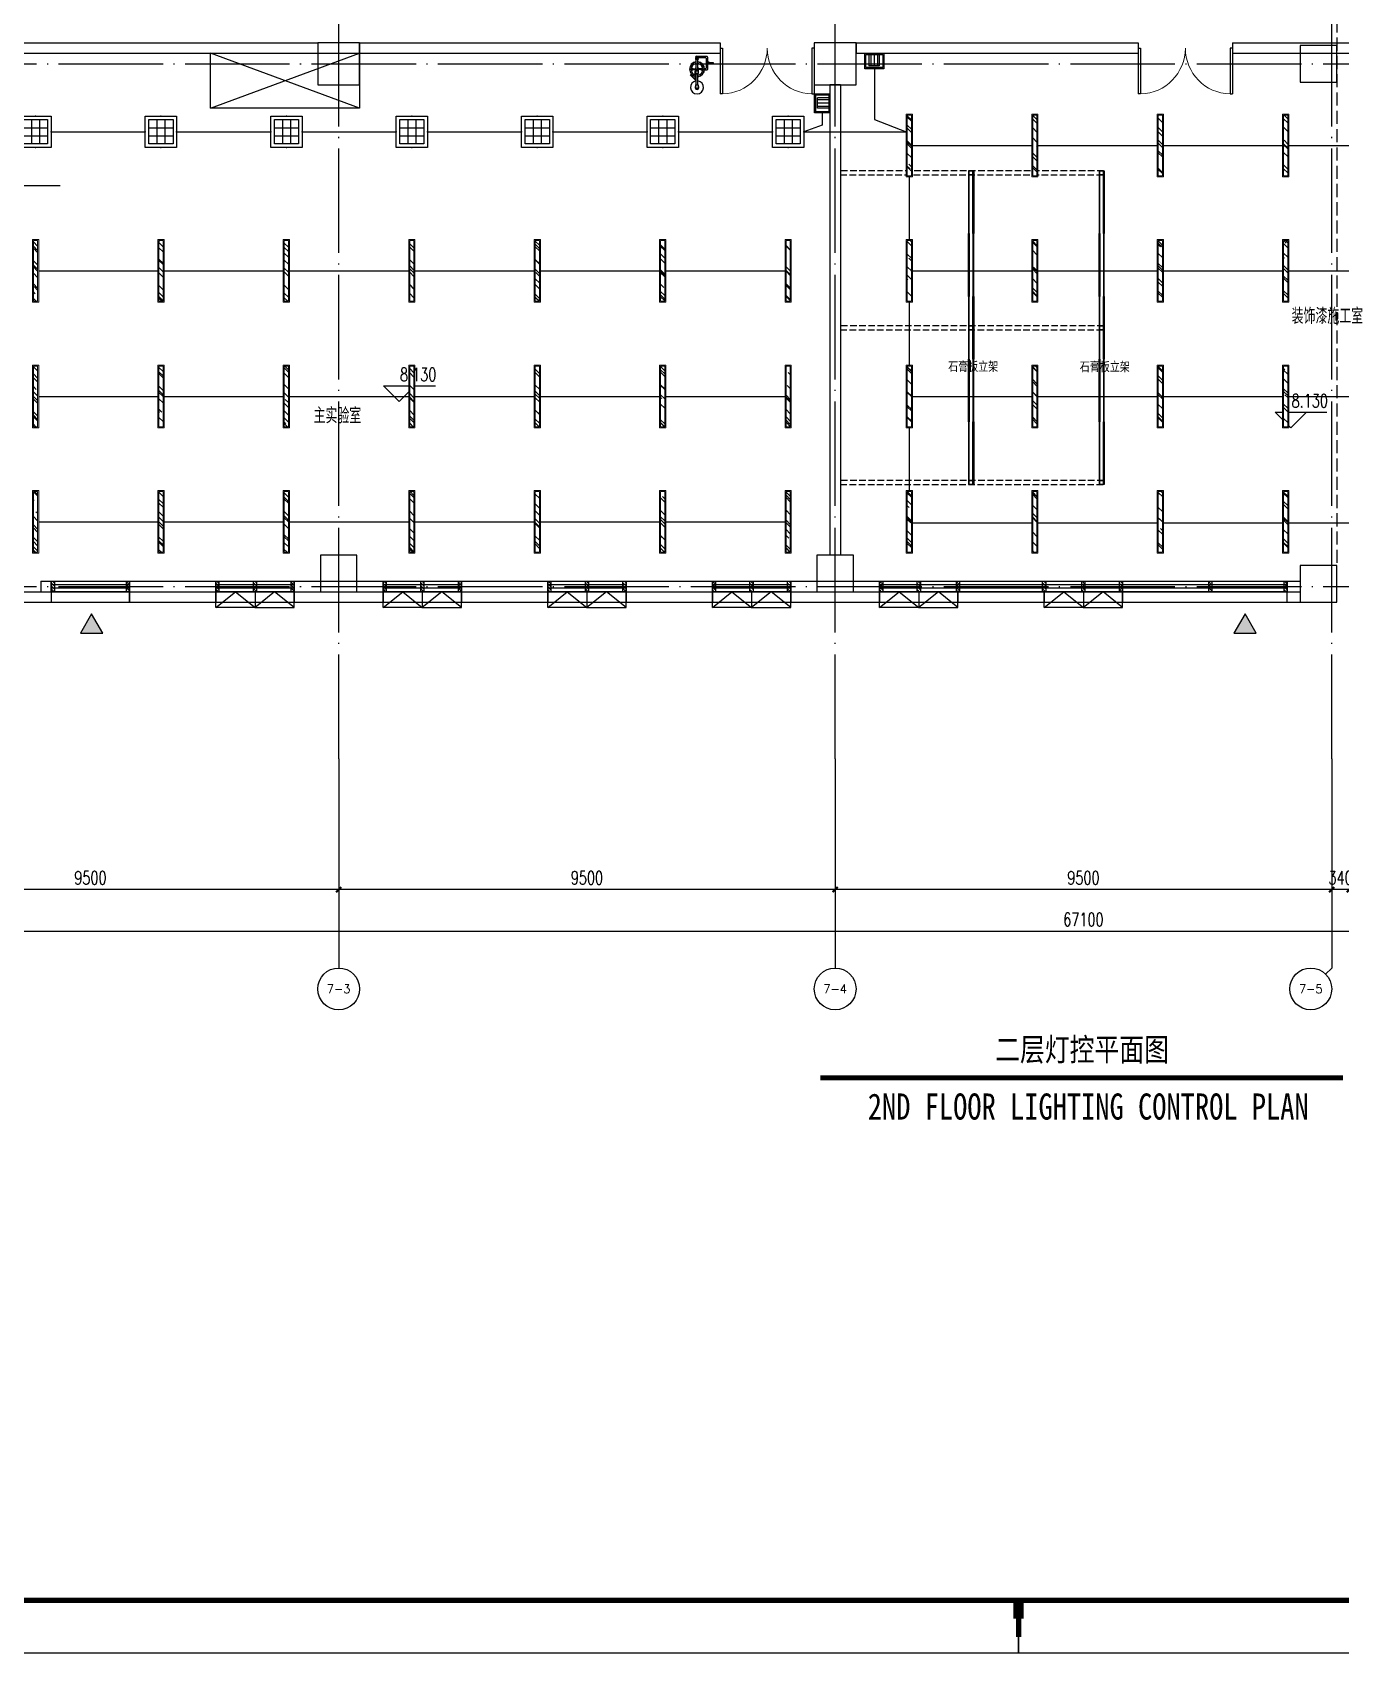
# Model space of a CAD drawing. Extents: x -621157 to 1764546, y -106808 to 741893.
# Drawn here: x 384064 to 409094, y 79584 to 110600 of the extents above; entities that cross this region are included whole.
import ezdxf
from ezdxf.enums import TextEntityAlignment as Align

# ---------------------------------------------------------------- set-up
doc = ezdxf.new("R2010")
doc.units = 0
doc.header["$LTSCALE"] = 1000
doc.header["$MEASUREMENT"] = 0
doc.linetypes.add('XREF-A-101-平面图_t3$0$DASH', pattern=[0.35, 0.25, -0.1])
doc.linetypes.add('XREF-A-101-平面图_t3$0$DOTE', pattern=[2.42, 2, -0.2, 0.02, -0.2])
for name, color, linetype in [('0-底图', 7, 'Continuous'), ('A-DIVISION', 3, 'Continuous'), ('A-吊顶图及精装修区域', 7, 'Continuous'), ('A0-Verital$0$TK-WHITE', 7, 'Continuous'), ('AXIS_TEXT', 7, 'Continuous'), ('EQUIP-照明', 3, 'Continuous'), ('SIG_TEXT', 2, 'Continuous'), ('TEL_TEXT', 7, 'Continuous'), ('TK-BLUE', 7, 'Continuous'), ('WIRE-控制', 6, 'Continuous'), ('XREF-A-101-平面图_t3$0$1212121', 8, 'Continuous'), ('XREF-A-101-平面图_t3$0$A-COLUMN', 8, 'Continuous'), ('XREF-A-101-平面图_t3$0$A-DIM_ELEV', 8, 'Continuous'), ('XREF-A-101-平面图_t3$0$A-DOTE', 8, 'Continuous'), ('XREF-A-101-平面图_t3$0$A-GROUND', 8, 'Continuous'), ('XREF-A-101-平面图_t3$0$A-ROOM-CH', 8, 'Continuous'), ('XREF-A-101-平面图_t3$0$A-SEE', 8, 'Continuous'), ('XREF-A-101-平面图_t3$0$A-WALL', 8, 'Continuous'), ('XREF-A-101-平面图_t3$0$A-WALL-FILL', 8, 'Continuous'), ('XREF-A-101-平面图_t3$0$A-WINDOW', 8, 'Continuous'), ('XREF-A-101-平面图_t3$0$A-工艺设备', 8, 'Continuous'), ('XREF-A-101-平面图_t3$0$A-开启符号', 8, 'Continuous'), ('XREF-A-101-平面图_t3$0$AXIS', 8, 'Continuous'), ('XREF-A-101-平面图_t3$0$PUB_HATCH', 8, 'Continuous'), ('XREF-A-101-平面图_t3$0$PUB_TEXT', 8, 'Continuous'), ('XREF-A-101-平面图_t3$0$家具-实验室家具', 8, 'Continuous')]:
    doc.layers.add(name, color=color, linetype=linetype)
doc.layers.add('弱电设备层', color=1, linetype='Continuous', lineweight=9)
doc.layers.add('灯具图例与顶面填充$0$I-C-light', color=3, linetype='Continuous', lineweight=13)
doc.styles.add('_TEL_DIM', font='SIMPLEX', dxfattribs={"width": 0.8, "height": 3.5, "bigfont": 'HZTXT'})
doc.styles.add('COMPLEX', font='COMPLEX')
doc.styles.add('HL-LD', font='simsun.ttc', dxfattribs={"height": 500})
doc.styles.add('ST64S', font='hl-ld.shx', dxfattribs={"bigfont": 'ST64S.shx'})
doc.styles.add('XREF-A-101-平面图_t3$0$-HZDXCROMANS', font='ROMANS.shx', dxfattribs={"bigfont": 'HZDXC.shx'})
doc.styles.add('XREF-A-101-平面图_t3$0$A-AXIS-LABEL', font='COMPLEX', dxfattribs={"bigfont": 'GBCBIG'})
doc.styles.add('XREF-A-101-平面图_t3$0$A-DIM_T3', font='SIMPLEX', dxfattribs={"width": 0.705882, "bigfont": 'GBCBIG'})
doc.styles.add('XREF-A-101-平面图_t3$0$A-STANDARD', font='SIMPLEX', dxfattribs={"bigfont": 'GBCBIG'})
doc.linetypes.add('Ground', pattern='A,0.75,-0.125,[135,sr.shx,S=0.1,R=0,X=-0.15,Y=0],0.125,-0.125', length=1.125)
doc.dimstyles.new('XREF-A-101-平面图_t3$0$A-DIM-100', dxfattribs={"dimscale": 100, "dimtxt": 2.55, "dimasz": 1, "dimexe": 2.5, "dimexo": 3, "dimgap": 1, "dimtad": 1, "dimdec": 0, "dimzin": 0, "dimdsep": 46, "dimtxsty": 'XREF-A-101-平面图_t3$0$A-DIM_T3', "dimblk": 'XREF-A-101-平面图_t3$0$_ArchTick', "dimcen": 0.09, "dimclrt": 7, "dimazin": 2, "dimtfac": 1, "dimtdec": 0, "dimtix": 1, "dimtmove": 2, "dimatfit": 3, "dimfxl": 0, "dimtolj": 1, "dimtzin": 0, "dimarcsym": 0})

# ---------------------------------------------------------------- blocks, each defined once
blk = doc.blocks.new('XREF-A-101-平面图_t3$0$_ArchTick')
at = {"color": 0, "linetype": 'ByBlock', "const_width": 0.4}
blk.add_lwpolyline([(-0.5, -0.5), (0.5, 0.5)], dxfattribs=at)
blk = doc.blocks.new('*D25446')
at = {"layer": 'Defpoints', "color": 0}
for p in [(38000, -3300), (38340, -3300), (38000, -5800)]:
    blk.add_point(p, dxfattribs=at)
at = {"layer": 'XREF-A-101-平面图_t3$0$AXIS', "color": 0, "lineweight": -2}
for p, q in [((38000, -3600), (38000, -6050)), ((38340, -3600), (38340, -6050)), ((38000, -5800), (37900, -5800)), ((38340, -5800), (38000, -5800)), ((38340, -5800), (38440, -5800))]:
    blk.add_line(p, q, dxfattribs=at)
at = {"layer": 'XREF-A-101-平面图_t3$0$AXIS', "color": 0, "linetype": 'ByBlock', "lineweight": -2, "xscale": 100, "yscale": 100, "zscale": 100}
blk.add_blockref('XREF-A-101-平面图_t3$0$_ArchTick', (38000, -5800), dxfattribs=at)
at = {"layer": 'XREF-A-101-平面图_t3$0$AXIS', "color": 0, "linetype": 'ByBlock', "lineweight": -2, "xscale": 100, "yscale": 100, "zscale": 100, "rotation": 180}
blk.add_blockref('XREF-A-101-平面图_t3$0$_ArchTick', (38340, -5800), dxfattribs=at)
at = {"layer": 'XREF-A-101-平面图_t3$0$AXIS', "color": 7, "insert": (38170, -5573), "char_height": 255, "attachment_point": 5, "style": 'XREF-A-101-平面图_t3$0$A-DIM_T3'}
blk.add_mtext('\\A1;340', dxfattribs=at)
blk = doc.blocks.new('*D25447')
at = {"layer": 'Defpoints', "color": 0}
for p in [(28500, -3300), (38000, -3300), (28500, -5800)]:
    blk.add_point(p, dxfattribs=at)
at = {"layer": 'XREF-A-101-平面图_t3$0$AXIS', "color": 0, "lineweight": -2}
for p, q in [((28500, -3600), (28500, -6050)), ((38000, -3600), (38000, -6050)), ((38000, -5800), (28500, -5800))]:
    blk.add_line(p, q, dxfattribs=at)
at = {"layer": 'XREF-A-101-平面图_t3$0$AXIS', "color": 0, "linetype": 'ByBlock', "lineweight": -2, "xscale": 100, "yscale": 100, "zscale": 100, "rotation": 180}
blk.add_blockref('XREF-A-101-平面图_t3$0$_ArchTick', (28500, -5800), dxfattribs=at)
at = {"layer": 'XREF-A-101-平面图_t3$0$AXIS', "color": 0, "linetype": 'ByBlock', "lineweight": -2, "xscale": 100, "yscale": 100, "zscale": 100}
blk.add_blockref('XREF-A-101-平面图_t3$0$_ArchTick', (38000, -5800), dxfattribs=at)
at = {"layer": 'XREF-A-101-平面图_t3$0$AXIS', "color": 7, "insert": (33250, -5573), "char_height": 255, "attachment_point": 5, "style": 'XREF-A-101-平面图_t3$0$A-DIM_T3'}
blk.add_mtext('\\A1;9500', dxfattribs=at)
blk = doc.blocks.new('*D25448')
at = {"layer": 'Defpoints', "color": 0}
for p in [(19000, -3300), (28500, -3300), (19000, -5800)]:
    blk.add_point(p, dxfattribs=at)
at = {"layer": 'XREF-A-101-平面图_t3$0$AXIS', "color": 0, "lineweight": -2}
for p, q in [((19000, -3600), (19000, -6050)), ((28500, -3600), (28500, -6050)), ((28500, -5800), (19000, -5800))]:
    blk.add_line(p, q, dxfattribs=at)
at = {"layer": 'XREF-A-101-平面图_t3$0$AXIS', "color": 0, "linetype": 'ByBlock', "lineweight": -2, "xscale": 100, "yscale": 100, "zscale": 100, "rotation": 180}
blk.add_blockref('XREF-A-101-平面图_t3$0$_ArchTick', (19000, -5800), dxfattribs=at)
at = {"layer": 'XREF-A-101-平面图_t3$0$AXIS', "color": 0, "linetype": 'ByBlock', "lineweight": -2, "xscale": 100, "yscale": 100, "zscale": 100}
blk.add_blockref('XREF-A-101-平面图_t3$0$_ArchTick', (28500, -5800), dxfattribs=at)
at = {"layer": 'XREF-A-101-平面图_t3$0$AXIS', "color": 7, "insert": (23750, -5573), "char_height": 255, "attachment_point": 5, "style": 'XREF-A-101-平面图_t3$0$A-DIM_T3'}
blk.add_mtext('\\A1;9500', dxfattribs=at)
blk = doc.blocks.new('*D25449')
at = {"layer": 'Defpoints', "color": 0}
for p in [(9500, -3300), (19000, -3300), (9500, -5800)]:
    blk.add_point(p, dxfattribs=at)
at = {"layer": 'XREF-A-101-平面图_t3$0$AXIS', "color": 0, "lineweight": -2}
for p, q in [((9500, -3600), (9500, -6050)), ((19000, -3600), (19000, -6050)), ((19000, -5800), (9500, -5800))]:
    blk.add_line(p, q, dxfattribs=at)
at = {"layer": 'XREF-A-101-平面图_t3$0$AXIS', "color": 0, "linetype": 'ByBlock', "lineweight": -2, "xscale": 100, "yscale": 100, "zscale": 100, "rotation": 180}
blk.add_blockref('XREF-A-101-平面图_t3$0$_ArchTick', (9500, -5800), dxfattribs=at)
at = {"layer": 'XREF-A-101-平面图_t3$0$AXIS', "color": 0, "linetype": 'ByBlock', "lineweight": -2, "xscale": 100, "yscale": 100, "zscale": 100}
blk.add_blockref('XREF-A-101-平面图_t3$0$_ArchTick', (19000, -5800), dxfattribs=at)
at = {"layer": 'XREF-A-101-平面图_t3$0$AXIS', "color": 7, "insert": (14250, -5573), "char_height": 255, "attachment_point": 5, "style": 'XREF-A-101-平面图_t3$0$A-DIM_T3'}
blk.add_mtext('\\A1;9500', dxfattribs=at)
blk = doc.blocks.new('_AXISO')
blk.add_circle((0, 0), 0.5)
at = {"layer": 'AXIS_TEXT', "style": 'COMPLEX'}
blk.add_attdef('A', text='', height=0.56, dxfattribs=at).set_placement((-0.25, -0.28), (0.25, -0.28), align=Align.FIT)
blk = doc.blocks.new('*D25462')
at = {"layer": 'Defpoints', "color": 0}
for p in [(-300, -3300), (66800, -3300), (-300, -6600)]:
    blk.add_point(p, dxfattribs=at)
at = {"layer": 'XREF-A-101-平面图_t3$0$AXIS', "color": 0, "lineweight": -2}
for p, q in [((-300, -3600), (-300, -6850)), ((66800, -3600), (66800, -6850)), ((66800, -6600), (-300, -6600))]:
    blk.add_line(p, q, dxfattribs=at)
at = {"layer": 'XREF-A-101-平面图_t3$0$AXIS', "color": 0, "linetype": 'ByBlock', "lineweight": -2, "xscale": 100, "yscale": 100, "zscale": 100, "rotation": 180}
blk.add_blockref('XREF-A-101-平面图_t3$0$_ArchTick', (-300, -6600), dxfattribs=at)
at = {"layer": 'XREF-A-101-平面图_t3$0$AXIS', "color": 0, "linetype": 'ByBlock', "lineweight": -2, "xscale": 100, "yscale": 100, "zscale": 100}
blk.add_blockref('XREF-A-101-平面图_t3$0$_ArchTick', (66800, -6600), dxfattribs=at)
at = {"layer": 'XREF-A-101-平面图_t3$0$AXIS', "color": 7, "insert": (33250, -6373), "char_height": 255, "attachment_point": 5, "style": 'XREF-A-101-平面图_t3$0$A-DIM_T3'}
blk.add_mtext('\\A1;67100', dxfattribs=at)
blk = doc.blocks.new('XREF-A-101-平面图_t3$0$G$C869EB286')
at = {"layer": 'XREF-A-101-平面图_t3$0$A-WINDOW'}
h = blk.add_hatch(dxfattribs=at)
h.set_pattern_fill('ANSI31', color=256, scale=25)
h.set_pattern_definition([(45, (-143.957, -89940), (-28.0633, 28.0633), [])])
h.paths.add_polyline_path([(0, 60), (200, 60), (200, 0), (0, 0)])
blk.add_lwpolyline([(0, 60), (200, 60), (200, 0), (0, 0)], close=True, dxfattribs=at)
blk = doc.blocks.new('XREF-A-101-平面图_t3$0$柱网2F')
at = {"layer": 'XREF-A-101-平面图_t3$0$A-COLUMN'}
for points in [[(18600, -30400), (19400, -30400), (19400, -29600), (18600, -29600)], [(28100, -30400), (28900, -30400), (28900, -29600), (28100, -29600)], [(37400, -30350), (38100, -30350), (38100, -29650), (37400, -29650)], [(18650, -39400), (18650, -40100), (19350, -40100), (19350, -39400)], [(28150, -39400), (28150, -40100), (28850, -40100), (28850, -39400)], [(37400, -40300), (38100, -40300), (38100, -39600), (37400, -39600)]]:
    blk.add_lwpolyline(points, close=True, dxfattribs=at)
blk = doc.blocks.new('XREF-A-101-平面图_t3$0$ROOM')
at = {"layer": 'XREF-A-101-平面图_t3$0$A-ROOM-CH', "style": 'XREF-A-101-平面图_t3$0$-HZDXCROMANS', "width": 0.6}
for tag, p in [('中文房间名称', (0, -1000)), ('英文房间名称', (0, -1500))]:
    blk.add_attdef(tag, text='', height=300, dxfattribs=at).set_placement(p, align=Align.CENTER)
blk = doc.blocks.new('XREF-A-101-平面图_t3$0$bz1')
at = {"layer": 'XREF-A-101-平面图_t3$0$PUB_HATCH'}
h = blk.add_hatch(color=1, dxfattribs=at)
h.dxf.hatch_style = 1
h.paths.add_polyline_path([(4866032, -641203), (4865818, -641573), (4866245, -641573)])
at = {"layer": 'XREF-A-101-平面图_t3$0$PUB_TEXT', "color": 1}
blk.add_lwpolyline([(4866032, -641203), (4865818, -641573), (4866245, -641573)], close=True, dxfattribs=at)
blk = doc.blocks.new('XREF-A-101-平面图_t3$0$G$C34B60025')
for p in [(-4851859, 600778), (-4829789, 600778)]:
    blk.add_blockref('XREF-A-101-平面图_t3$0$bz1', p)
blk = doc.blocks.new('XREF-A-101-平面图_t3$0$Shower_plan')
at = {"layer": 'XREF-A-101-平面图_t3$0$1212121'}
for p, q in [((-94, -290), (-90, -290)), ((-75, -301), (-18, -302)), ((-20, -112), (-20, -94)), ((-16, -314), (-16, -120)), ((16, -314), (16, -120)), ((75, -302), (17, -302)), ((20, -112), (20, -94)), ((160, -297), (160, -321)), ((164, -90), (164, -66)), ((184, -114), (208, -114)), ((184, -274), (208, -274)), ((212, -177), (208, -177)), ((212, -199), (208, -199)), ((215, -184), (220, -184)), ((215, -193), (220, -193)), ((-75, -315), (-22, -315)), ((-34, -355), (-31, -355)), ((-34, -361), (-31, -361)), ((-16, -607), (-16, -396)), ((16, -607), (16, -396)), ((75, -316), (22, -316)), ((94, -327), (90, -327))]:
    blk.add_line(p, q, dxfattribs=at)
for points in [[(-111, -308, -0.092425), (-109, -301, -0.095768), (-106, -295, -0.100909), (-101, -292, -0.104872), (-94, -290, -0.001591), (-94, -290, -0.100909)], [(-93, -325, -0.034962), (-95, -325, -0.104872), (-101, -324, -0.100909), (-106, -320, -0.095768), (-110, -314, -0.092425), (-111, -308, -0.092425)], [(143, -321), (184, -321, 0.414214), (208, -297), (208, -90, 0.414214), (184, -66), (23, -66)], [(143, -297), (160, -297, 0.414214), (184, -273), (184, -114, 0.414214), (160, -90), (23, -90)], [(92, -292, -0.034962), (94, -292, -0.104872), (100, -293, -0.100909), (106, -297, -0.095768), (109, -303, -0.092425), (110, -310, -0.092425)], [(110, -310, -0.092425), (109, -316, -0.095768), (105, -322, -0.100909), (100, -326, -0.104872), (94, -327, -0.001591), (94, -327, -0.100909)], [(-16, -530), (-128, -419, -1), (-122, -414)], [(-122, -414), (-53, -483, -1)], [(-37, -491), (-54, -491, -1), (-54, -483), (-37, -483)], [(-45, -491), (-16, -519, -1)], [(-37, -349, 0.153738), (-38, -347), (-43, -347, 0.078248), (-44, -349), (-44, -364, 0.153738), (-43, -367), (-38, -367, 0.153738), (-37, -364)], [(-23, -388), (-23, -395, 0.154019), (-19, -396), (19, -396, 0.154019), (23, -395), (23, -388)]]:
    blk.add_lwpolyline(points, format="xyb", dxfattribs=at)
for points in [[(-106, -308, -0.092425), (-105, -301, -0.095768), (-102, -295, -0.100909), (-96, -292, -0.104872), (-90, -290, -0.104872), (-84, -292, -0.100909), (-79, -296, -0.095768), (-75, -301, -0.092425), (-74, -308, -0.092425), (-75, -315, -0.095768), (-79, -320, -0.100909), (-84, -324, -0.104872), (-90, -325, -0.104872), (-97, -324, -0.100909), (-102, -320, -0.095768), (-105, -314, -0.092425)], [(106, -310, -0.092425), (105, -316, -0.095768), (101, -322, -0.100909), (96, -326, -0.104872), (90, -327, -0.104872), (84, -325, -0.100909), (78, -322, -0.095768), (75, -316, -0.092425), (74, -309, -0.092425), (75, -303, -0.095768), (78, -297, -0.100909), (84, -293, -0.104872), (90, -292, -0.104872), (96, -293, -0.100909), (101, -297, -0.095768), (105, -303, -0.092425)], [(221, -201), (229, -201, 0.414214), (231, -199), (231, -194, -0.414214), (232, -193), (313, -193, 0.414214), (313, -192), (313, -185, 0.414214), (313, -184), (232, -184, -0.414214), (231, -183), (231, -177, 0.414214), (229, -176), (221, -176, 0.414214), (220, -177), (220, -199, 0.414214)], [(-20, -657), (-20, -607), (20, -607), (20, -657, -1)]]:
    blk.add_lwpolyline(points, format="xyb", close=True, dxfattribs=at)
for points in [[(-22, -120), (-22, -112), (22, -112), (22, -120)], [(-37, -500), (-34, -500), (-34, -346), (-37, -346)], [(24, -388), (-24, -388), (-24, -338), (-22, -336), (22, -336), (24, -338)]]:
    blk.add_lwpolyline(points, close=True, dxfattribs=at)
for points in [[(212, -177), (214, -177), (215, -179), (215, -198), (214, -199)], [(212, -199), (214, -199), (215, -198), (215, -179), (214, -177)], [(-34, -491), (-28, -491), (-28, -483), (-34, -483)], [(-24, -371), (-31, -371), (-31, -346), (-24, -346)], [(-22, -336), (-22, -314), (22, -314), (22, -336)], [(-31, -657), (-20, -637)], [(20, -637), (31, -657), (16, -684), (-16, -684), (-31, -657)]]:
    blk.add_lwpolyline(points, dxfattribs=at)
for centre, radius in [((0, -78), 26.3), ((0, -78), 16.4), ((-60, -481), 3.91)]:
    blk.add_circle(centre, radius, dxfattribs=at)
for centre, radius, start, end in [((0, -309), 144, 96.5663, 263.4343), ((0, -309), 139, 96.804, 263.1966), ((0, -309), 111, 98.3801, 261.6205), ((0, -309), 36, 116.7475, 168.6934), ((0, -309), 18.8, 149.7809, 195.9711), ((0, -309), 144, 276.5663, 83.4343), ((0, -309), 139, 276.804, 83.1966), ((0, -309), 111, 278.6256, 81.375), ((0, -309), 36, 10.3072, 62.4104), ((0, -309), 18.8, 344.0295, 27.2237), ((0, -657), 125, 97.5816, 82.419), ((0, -309), 36, 190.3072, 231.764), ((0, -309), 36, 308.7702, 348.6934), ((0, -657), 37.5, 121.3804, 58.6121)]:
    blk.add_arc(centre, radius, start, end, dxfattribs=at)
blk = doc.blocks.new('XREF-A-101-平面图_t3$0$G$C45C07046')
at = {"layer": 'XREF-A-101-平面图_t3$0$家具-实验室家具', "color": 252, "rotation": 1.293953835492923e-08}
blk.add_blockref('XREF-A-101-平面图_t3$0$Shower_plan', (125857, 110204), dxfattribs=at)
blk = doc.blocks.new('XREF-A-101-平面图_t3$0$G$CBCE2A1B7')
at = {"layer": 'XREF-A-101-平面图_t3$0$A-SEE'}
blk.add_lwpolyline([(16550, 110200), (19400, 110200), (19400, 109150), (16550, 109150)], close=True, dxfattribs=at)
for points in [[(16550, 109150), (19400, 110200)], [(19400, 109150), (16550, 110200)]]:
    blk.add_lwpolyline(points, dxfattribs=at)
blk = doc.blocks.new('XREF-A-101-平面图_t3$0$WINDOW2DLIB$SYSLIB$00000001')
at = {"color": 0}
for points in [[(-0.5, 0.5), (-0.5, -0.5)], [(-0.5, 0.5), (0.5, 0.5)], [(0.5, -0.5), (0.5, 0.5)], [(0.5, 0.1667), (-0.5, 0.1667)], [(0.5, -0.1667), (-0.5, -0.1667)], [(-0.5, -0.5), (0.5, -0.5)]]:
    blk.add_lwpolyline(points, dxfattribs=at)
blk = doc.blocks.new('XREF-A-101-平面图_t3$0$DOOR2DLIB$SYSLIB$00000108')
at = {"color": 0}
for p, q in [((-0.5, 0), (-0.5, 0.4875)), ((-0.475, 0.4875), (-0.5, 0.4875)), ((-0.475, 0), (-0.475, 0.4875)), ((0.475, 0), (0.475, 0.4875)), ((0.475, 0.4875), (0.5, 0.4875)), ((0.5, 0), (0.5, 0.4875)), ((-0.5, 0), (-0.475, 0)), ((0.5, 0), (0.475, 0))]:
    blk.add_line(p, q, dxfattribs=at)
at = {"color": 0, "lineweight": 13}
for centre, start, end in [((-0.4875, 0), 0, 88.53072), ((0.4875, 0), 91.46928, 180)]:
    blk.add_arc(centre, 0.4875, start, end, dxfattribs=at)
blk = doc.blocks.new('A0-Verital$0$A$C53BD7355')
at = {"layer": 'A0-Verital$0$TK-WHITE'}
for points, const_width in [([(29650, 1000), (29650, 650)], 200), ([(29650, 1000), (29650, 300)], 100), ([(29650, 0), (29650, 1000)], 35)]:
    blk.add_lwpolyline(points, dxfattribs=dict(at, const_width=const_width))
blk = doc.blocks.new('A0-Verital')
blk.add_lwpolyline([(118900, 84100), (0, 84100), (0, 0), (118900, 0)], close=True)
at = {"const_width": 100}
blk.add_lwpolyline([(2500, 83100), (117900, 83100), (117900, 1000), (2500, 1000)], close=True, dxfattribs=at)
blk.add_blockref('A0-Verital$0$A$C53BD7355', (29800, 0))
blk = doc.blocks.new('TITLE')
at = {"layer": 'A-DIVISION', "const_width": 100}
blk.add_lwpolyline([(-5000, 0), (5000, 0)], dxfattribs=at)
at = {"layer": 'TK-BLUE'}
for tag, height, style, p in [('TITLE1', 700, 'ST64S', (117, 275)), ('TITLE2', 500, 'HL-LD', (80, -798))]:
    blk.add_attdef(tag, text='', height=height, dxfattribs=dict(at, style=style)).set_placement(p, align=Align.CENTER)
at = {"layer": 'TK-BLUE', "style": 'HL-LD'}
blk.add_attdef('SCALE', (5165, -185), '', height=500, dxfattribs=at)
blk = doc.blocks.new('G$C3816A8C5')
at = {"layer": '弱电设备层', "lineweight": -3}
for p, q in [((-114, 25), (-114, 298)), ((-114, 298), (129, 298)), ((-72, 25), (-72, 298)), ((1, 25), (1, 298)), ((87, 25), (87, 298)), ((129, 25), (129, 298))]:
    blk.add_line(p, q, dxfattribs=at)
for points in [[(-228, 0), (-228, 368), (228, 368), (228, 0)], [(-200, 25), (-200, 341), (202, 341), (202, 25)]]:
    blk.add_lwpolyline(points, close=True, dxfattribs=at)
blk = doc.blocks.new('灯具图例与顶面填充$0$顶面图例$0$16-吊线灯-011')
at = {"color": 8}
blk.add_wipeout([(0, 35), (0, -25), (600, -25), (600, 35)], dxfattribs=at)
at = {"linetype": 'ByBlock'}
h = blk.add_hatch(dxfattribs=at)
h.set_pattern_fill('AR-RROOF', color=250, scale=5, angle=45)
h.set_pattern_definition([(45, (-809054.52, -461832.93), (107.763073, 287.368196), [1905, -254, 635, -127]), (45, (-808979.98, -461668.59), (-209.239968, 29.634845), [381, -41.91, 762, -95.25]), (45, (-809085.95, -461711.69), (406.805602, 527.141034), [1016, -177.8, 508, -127])])
h.paths.add_polyline_path([(10, 25), (590, 25), (590, -15), (10, -15)])
at = {"color": 0, "linetype": 'ByBlock'}
for points in [[(0, 35), (600, 35), (600, -25), (0, -25)], [(10, 25), (590, 25), (590, -15), (10, -15)]]:
    blk.add_lwpolyline(points, close=True, dxfattribs=at)
blk = doc.blocks.new('$equip$00001153')
for p, q in [((-0.5, 0.5), (0.5, 0.5)), ((-0.5, -0.5), (-0.5, 0.5)), ((-0.385, 0.385), (0.385, 0.385)), ((-0.385, -0.385), (-0.385, 0.385)), ((-0.385, 0.128), (0.385, 0.128)), ((-0.129, 0.385), (-0.129, -0.385)), ((0.128, 0.385), (0.128, -0.385)), ((0.385, 0.385), (0.385, -0.385)), ((0.5, 0.5), (0.5, -0.5)), ((0.5, -0.5), (-0.5, -0.5)), ((-0.385, -0.129), (0.385, -0.129)), ((0.385, -0.385), (-0.385, -0.385))]:
    blk.add_line(p, q)
for p in [(-0.5, 0), (0, 0.5), (0.5, 0), (0, -0.5)]:
    blk.add_point(p)
at = {"layer": 'TEL_TEXT', "style": '_TEL_DIM', "flags": 1}
blk.add_attdef('A', text='', height=0.00002, dxfattribs=at).set_placement((0, 0), align=Align.MIDDLE_CENTER)
blk = doc.blocks.new('G$CDFA8365F')
at = {"layer": 'EQUIP-照明', "xscale": 600.000000002794, "yscale": 600.0000000027358, "zscale": 600.0000000027285}
for p in [(-53300, -31300), (-50900, -31300), (-48500, -31300), (-46100, -31300), (-43700, -31300), (-41300, -31300), (-38900, -31300)]:
    blk.add_blockref('$equip$00001153', p, dxfattribs=at)
at = {"layer": '灯具图例与顶面填充$0$I-C-light', "xscale": 2, "yscale": 2, "zscale": 2, "rotation": 90}
for p in [(-36570, -32164), (-34170, -32164), (-31770, -32164), (-29370, -32164), (-53290, -34564), (-50890, -34564), (-48490, -34564), (-46090, -34564), (-43690, -34564), (-41290, -34564), (-38890, -34564), (-36570, -34564), (-34170, -34564), (-31770, -34564), (-29370, -34564), (-53290, -36964), (-50890, -36964), (-48490, -36964), (-46090, -36964), (-43690, -36964), (-41290, -36964), (-38890, -36964), (-36570, -36964), (-34170, -36964), (-31770, -36964), (-29370, -36964), (-53290, -39364), (-50890, -39364), (-48490, -39364), (-46090, -39364), (-43690, -39364), (-41290, -39364), (-38890, -39364), (-36570, -39364), (-34170, -39364), (-31770, -39364), (-29370, -39364)]:
    blk.add_blockref('灯具图例与顶面填充$0$顶面图例$0$16-吊线灯-011', p, dxfattribs=at)
blk = doc.blocks.new('XREF-A-101-平面图_t3$0$轴网(2)')
at = {"layer": 'XREF-A-101-平面图_t3$0$A-DOTE', "linetype": 'XREF-A-101-平面图_t3$0$DOTE'}
for p, q in [((19000, -3300), (19000, 43300)), ((28500, -3300), (28500, 43300)), ((38000, -3300), (38000, 43300)), ((-3300, 10000), (69800, 10000)), ((-3300, 0), (69800, 0))]:
    blk.add_line(p, q, dxfattribs=at)
at = {"layer": 'XREF-A-101-平面图_t3$0$AXIS'}
for p, q in [((19000, -3300), (19000, -7300)), ((28500, -3300), (28500, -7300)), ((38000, -3300), (38000, -7300)), ((38000, -7300), (37882.8, -7417.2))]:
    blk.add_line(p, q, dxfattribs=at)
ref = blk.add_blockref('_AXISO', (19000, -7700), dxfattribs=dict(at, xscale=800, yscale=800, zscale=800))
ref.add_attrib('A', '7-3', dxfattribs={"color": 7, "height": 168.54, "style": 'XREF-A-101-平面图_t3$0$A-AXIS-LABEL', "width": 0.933333}).set_placement((18775.3, -7784.3), (19224.7, -7784.3), align=Align.FIT)
ref = blk.add_blockref('_AXISO', (28500, -7700), dxfattribs=dict(at, xscale=800, yscale=800, zscale=800))
ref.add_attrib('A', '7-4', dxfattribs={"color": 7, "height": 163.41, "style": 'XREF-A-101-平面图_t3$0$A-AXIS-LABEL', "width": 0.935484}).set_placement((28274.3, -7781.7), (28725.7, -7781.7), align=Align.FIT)
ref = blk.add_blockref('_AXISO', (37600, -7700), dxfattribs=dict(at, xscale=800, yscale=800, zscale=800))
ref.add_attrib('A', '7-5', dxfattribs={"color": 7, "height": 168.54, "style": 'XREF-A-101-平面图_t3$0$A-AXIS-LABEL', "width": 0.933333}).set_placement((37375.3, -7784.3), (37824.7, -7784.3), align=Align.FIT)
for p1, p2, distance, picture, middle in [((66800, -3300), (-300, -3300), 3300, '*D25462', (33250, -6372.5)), ((19000, -3300), (9500, -3300), 2500, '*D25449', (14250, -5572.5)), ((28500, -3300), (19000, -3300), 2500, '*D25448', (23750, -5572.5)), ((38000, -3300), (28500, -3300), 2500, '*D25447', (33250, -5572.5)), ((38340, -3300), (38000, -3300), 2500, '*D25446', (38170, -5572.5))]:
    dim = blk.add_aligned_dim(p1=p1, p2=p2, distance=distance, dimstyle='XREF-A-101-平面图_t3$0$A-DIM-100', dxfattribs=at)
    dim.commit()
    dim.dimension.update_dxf_attribs({"geometry": picture, "text_midpoint": middle})
blk = doc.blocks.new('XREF-A-101-平面图_t3')
at = {"layer": 'XREF-A-101-平面图_t3$0$A-DIM_ELEV'}
for p, q in [((220159, 103537), (219859, 103837)), ((219859, 103837), (220850, 103837)), ((220159, 103537), (220459, 103837)), ((237218, 103034), (236918, 103334)), ((236918, 103334), (237909, 103334)), ((237218, 103034), (237518, 103334))]:
    blk.add_line(p, q, dxfattribs=at)
at = {"layer": 'XREF-A-101-平面图_t3$0$A-GROUND', "linetype": 'XREF-A-101-平面图_t3$0$DASH'}
blk.add_lwpolyline([(238100, 139200), (238100, 100400)], dxfattribs=at)
at = {"layer": 'XREF-A-101-平面图_t3$0$A-SEE'}
for points in [[(213500, 99700), (215000, 99700), (215000, 99900), (213500, 99900)], [(216650, 99700), (218150, 99700), (218150, 99900), (216650, 99900)], [(219850, 99700), (221350, 99700), (221350, 99900), (219850, 99900)], [(223000, 99700), (224500, 99700), (224500, 99900), (223000, 99900)], [(226150, 99700), (227650, 99700), (227650, 99900), (226150, 99900)], [(229350, 99700), (237150, 99700), (237150, 99900), (229350, 99900)]]:
    blk.add_lwpolyline(points, close=True, dxfattribs=at)
at = {"layer": 'XREF-A-101-平面图_t3$0$A-WALL'}
for p, q in [((211800, 110400), (218600, 110400)), ((211800, 110200), (218600, 110200)), ((218600, 110400), (218600, 110200)), ((219400, 110400), (226300, 110400)), ((219400, 110400), (219400, 110200)), ((219400, 110200), (226300, 110200)), ((228100, 110400), (228100, 110200)), ((228900, 110400), (234300, 110400)), ((228900, 110400), (228900, 110200)), ((228900, 110200), (234300, 110200)), ((236100, 110400), (239240, 110400)), ((236100, 110200), (239240, 110200)), ((228400, 109600), (228400, 100600)), ((228600, 109600), (228400, 109600)), ((228600, 109600), (228600, 100600)), ((228600, 100600), (228400, 100600))]:
    blk.add_line(p, q, dxfattribs=at)
for points in [[(226300, 110400), (226300, 110200)], [(228100, 110400), (228100, 110200)], [(234300, 110400), (234300, 110200)], [(236100, 110400), (236100, 110200)]]:
    blk.add_lwpolyline(points, dxfattribs=at)
at = {"layer": 'XREF-A-101-平面图_t3$0$A-WALL-FILL', "color": 171}
for p, q in [((209850, 99900), (213500, 99900)), ((213300, 100100), (213500, 100100)), ((213300, 100100), (213300, 99900)), ((213300, 99900), (213500, 99900)), ((215000, 100100), (216650, 100100)), ((215000, 99900), (216650, 99900)), ((215000, 99900), (216650, 99900)), ((218150, 100100), (219850, 100100)), ((218150, 99900), (219850, 99900)), ((218150, 99900), (219850, 99900)), ((221350, 100100), (223000, 100100)), ((221350, 99900), (223000, 99900)), ((221350, 99900), (223000, 99900)), ((224500, 100100), (226150, 100100)), ((224500, 99900), (226150, 99900)), ((224500, 99900), (226150, 99900)), ((227650, 100100), (229350, 100100)), ((227650, 99900), (229350, 99900)), ((227650, 99900), (229350, 99900)), ((230850, 99900), (232500, 99900)), ((234000, 99900), (237400, 99900)), ((237150, 100100), (237400, 100100)), ((237150, 99900), (237400, 99900)), ((237400, 100100), (237400, 99900)), ((237400, 99900), (237400, 99700)), ((209850, 99700), (213500, 99700)), ((215000, 99700), (216650, 99700)), ((218150, 99700), (219850, 99700)), ((221350, 99700), (223000, 99700)), ((224500, 99700), (226150, 99700)), ((227650, 99700), (229350, 99700)), ((230850, 99700), (232500, 99700)), ((234000, 99700), (237400, 99700))]:
    blk.add_line(p, q, dxfattribs=at)
for points in [[(213500, 100100), (213500, 99900)], [(213500, 99900), (213500, 99700)], [(215000, 100100), (215000, 99900)], [(215000, 99900), (215000, 99700)], [(216650, 100100), (216650, 99900)], [(216650, 99900), (216650, 99700)], [(218150, 100100), (218150, 99900)], [(218150, 99900), (218150, 99700)], [(219850, 100100), (219850, 99900)], [(219850, 99900), (219850, 99700)], [(221350, 100100), (221350, 99900)], [(221350, 99900), (221350, 99700)], [(223000, 100100), (223000, 99900)], [(223000, 99900), (223000, 99700)], [(224500, 100100), (224500, 99900)], [(224500, 99900), (224500, 99700)], [(226150, 100100), (226150, 99900)], [(226150, 99900), (226150, 99700)], [(227650, 100100), (227650, 99900)], [(227650, 99900), (227650, 99700)], [(229350, 100100), (229350, 99900)], [(229350, 99900), (229350, 99700)], [(230850, 99900), (230850, 99700)], [(232500, 99900), (232500, 99700)], [(234000, 99900), (234000, 99700)], [(237150, 100100), (237150, 99900)]]:
    blk.add_lwpolyline(points, dxfattribs=at)
at = {"layer": 'XREF-A-101-平面图_t3$0$A-WINDOW'}
for p, q in [((213500, 99900), (213500, 99700)), ((215000, 99900), (215000, 99700)), ((216650, 99900), (216650, 99700)), ((218150, 99900), (218150, 99700)), ((219850, 99900), (219850, 99700)), ((221350, 99900), (221350, 99700)), ((223000, 99900), (223000, 99700)), ((224500, 99900), (224500, 99700)), ((226150, 99900), (226150, 99700)), ((227650, 99900), (227650, 99700)), ((229350, 99900), (229350, 99700)), ((230850, 99900), (230850, 99700)), ((232500, 99900), (232500, 99700)), ((234000, 99900), (234000, 99700))]:
    blk.add_line(p, q, dxfattribs=at)
at = {"layer": 'XREF-A-101-平面图_t3$0$A-工艺设备', "color": 8, "linetype": 'XREF-A-101-平面图_t3$0$DASH', "ltscale": 0.5}
for points in [[(233637, 107950), (228600, 107950), (228600, 107875), (233637, 107875)], [(233637, 104987), (228600, 104987), (228600, 104912), (233637, 104912)], [(233637, 102025), (228600, 102025), (228600, 101950), (233637, 101950)]]:
    blk.add_lwpolyline(points, close=True, dxfattribs=at)
at = {"layer": 'XREF-A-101-平面图_t3$0$A-工艺设备', "color": 8}
for points in [[(231062, 107950), (231050, 107950), (231050, 106750), (231062, 106750), (231062, 107950)], [(231137, 107950), (231150, 107950), (231150, 106750), (231137, 106750), (231137, 107950)], [(233562, 107950), (233550, 107950), (233550, 106750), (233562, 106750), (233562, 107950)], [(233637, 107950), (233650, 107950), (233650, 106750), (233637, 106750), (233637, 107950)], [(231062, 105550), (231050, 105550), (231050, 106750), (231062, 106750), (231062, 105550)], [(231137, 105550), (231150, 105550), (231150, 106750), (231137, 106750), (231137, 105550)], [(233562, 105550), (233550, 105550), (233550, 106750), (233562, 106750), (233562, 105550)], [(233637, 105550), (233650, 105550), (233650, 106750), (233637, 106750), (233637, 105550)], [(231062, 105550), (231050, 105550), (231050, 104350), (231062, 104350), (231062, 105550)], [(231137, 105550), (231150, 105550), (231150, 104350), (231137, 104350), (231137, 105550)], [(233562, 105550), (233550, 105550), (233550, 104350), (233562, 104350), (233562, 105550)], [(233637, 105550), (233650, 105550), (233650, 104350), (233637, 104350), (233637, 105550)], [(231062, 103150), (231050, 103150), (231050, 104350), (231062, 104350), (231062, 103150)], [(231137, 103150), (231150, 103150), (231150, 104350), (231137, 104350), (231137, 103150)], [(233562, 103150), (233550, 103150), (233550, 104350), (233562, 104350), (233562, 103150)], [(233637, 103150), (233650, 103150), (233650, 104350), (233637, 104350), (233637, 103150)], [(231062, 103150), (231050, 103150), (231050, 101950), (231062, 101950), (231062, 103150)], [(231137, 103150), (231150, 103150), (231150, 101950), (231137, 101950), (231137, 103150)], [(233562, 103150), (233550, 103150), (233550, 101950), (233562, 101950), (233562, 103150)], [(233637, 103150), (233650, 103150), (233650, 101950), (233637, 101950), (233637, 103150)]]:
    blk.add_lwpolyline(points, dxfattribs=at)
for points in [[(231062, 107950), (231137, 107950), (231137, 101950), (231062, 101950)], [(231062, 107950), (231137, 107950), (231137, 107875), (231062, 107875)], [(233562, 107950), (233637, 107950), (233637, 101950), (233562, 101950)], [(233562, 107950), (233637, 107950), (233637, 107875), (233562, 107875)], [(231062, 104987), (231137, 104987), (231137, 104912), (231062, 104912)], [(233562, 104987), (233637, 104987), (233637, 104912), (233562, 104912)], [(231062, 102025), (231137, 102025), (231137, 101950), (231062, 101950)], [(233562, 102025), (233637, 102025), (233637, 101950), (233562, 101950)]]:
    blk.add_lwpolyline(points, close=True, dxfattribs=at)
at = {"layer": 'XREF-A-101-平面图_t3$0$A-开启符号', "linetype": 'Continuous'}
for points in [[(216650, 99600), (216650, 99900), (217400, 99900), (217400, 99600)], [(218150, 99600), (218150, 99900), (217400, 99900), (217400, 99600)], [(219850, 99600), (219850, 99900), (220600, 99900), (220600, 99600)], [(221350, 99600), (221350, 99900), (220600, 99900), (220600, 99600)], [(223000, 99600), (223000, 99900), (223750, 99900), (223750, 99600)], [(224500, 99600), (224500, 99900), (223750, 99900), (223750, 99600)], [(226150, 99600), (226150, 99900), (226900, 99900), (226900, 99600)], [(227650, 99600), (227650, 99900), (226900, 99900), (226900, 99600)], [(229350, 99600), (229350, 99900), (230100, 99900), (230100, 99600)], [(230850, 99600), (230850, 99900), (230100, 99900), (230100, 99600)], [(232500, 99600), (232500, 99900), (233250, 99900), (233250, 99600)], [(234000, 99600), (234000, 99900), (233250, 99900), (233250, 99600)]]:
    blk.add_lwpolyline(points, close=True, dxfattribs=at)
for points in [[(216650, 99600), (217025, 99900), (217400, 99600)], [(218150, 99600), (217775, 99900), (217400, 99600)], [(219850, 99600), (220225, 99900), (220600, 99600)], [(221350, 99600), (220975, 99900), (220600, 99600)], [(223000, 99600), (223375, 99900), (223750, 99600)], [(224500, 99600), (224125, 99900), (223750, 99600)], [(226150, 99600), (226525, 99900), (226900, 99600)], [(227650, 99600), (227275, 99900), (226900, 99600)], [(229350, 99600), (229725, 99900), (230100, 99600)], [(230850, 99600), (230475, 99900), (230100, 99600)], [(232500, 99600), (232875, 99900), (233250, 99600)], [(234000, 99600), (233625, 99900), (233250, 99600)]]:
    blk.add_lwpolyline(points, dxfattribs=at)
for name, p in [('XREF-A-101-平面图_t3$0$G$C34B60025', (200100, 139900)), ('XREF-A-101-平面图_t3$0$G$C45C07046', (100000, 0)), ('XREF-A-101-平面图_t3$0$G$CBCE2A1B7', (200000, 0))]:
    blk.add_blockref(name, p)
at = {"layer": 'XREF-A-101-平面图_t3$0$A-COLUMN'}
blk.add_blockref('XREF-A-101-平面图_t3$0$柱网2F', (200000, 140000), dxfattribs=at)
at = {"layer": 'XREF-A-101-平面图_t3$0$A-DOTE'}
blk.add_blockref('XREF-A-101-平面图_t3$0$轴网(2)', (200000, 100000), dxfattribs=at)
at = {"layer": 'XREF-A-101-平面图_t3$0$A-ROOM-CH'}
ref = blk.add_blockref('XREF-A-101-平面图_t3$0$ROOM', (237918, 106023), dxfattribs=at)
ref.add_attrib('中文房间名称', '装饰漆施工室', dxfattribs={"height": 300, "style": 'XREF-A-101-平面图_t3$0$-HZDXCROMANS', "width": 0.8}).set_placement((237918, 105023), align=Align.CENTER)
ref = blk.add_blockref('XREF-A-101-平面图_t3$0$ROOM', (218976, 104119), dxfattribs=at)
ref.add_attrib('中文房间名称', '主实验室', dxfattribs={"height": 300, "style": 'XREF-A-101-平面图_t3$0$-HZDXCROMANS', "width": 0.8}).set_placement((218976, 103119), align=Align.CENTER)
at = {"layer": 'XREF-A-101-平面图_t3$0$A-WINDOW'}
for name, p, xscale, yscale, zscale in [('XREF-A-101-平面图_t3$0$DOOR2DLIB$SYSLIB$00000108', (227200, 110300), -1800, -1800, -1800), ('XREF-A-101-平面图_t3$0$DOOR2DLIB$SYSLIB$00000108', (235200, 110300), -1800, -1800, -1800), ('XREF-A-101-平面图_t3$0$WINDOW2DLIB$SYSLIB$00000001', (214250, 100000), 1500.000000245875, 200, 1500.000000245875), ('XREF-A-101-平面图_t3$0$WINDOW2DLIB$SYSLIB$00000001', (217400, 100000), 1500.000000245875, 200, 1500.000000245875), ('XREF-A-101-平面图_t3$0$WINDOW2DLIB$SYSLIB$00000001', (220600, 100000), 1500.000000245875, 200, 1500.000000245875), ('XREF-A-101-平面图_t3$0$WINDOW2DLIB$SYSLIB$00000001', (223750, 100000), 1500.000000245875, 200, 1500.000000245875), ('XREF-A-101-平面图_t3$0$WINDOW2DLIB$SYSLIB$00000001', (226900, 100000), 1500.000000245875, 200, 1500.000000245875), ('XREF-A-101-平面图_t3$0$WINDOW2DLIB$SYSLIB$00000001', (233250, 100000), 7800.000000116881, 200, 7800.000000116881)]:
    blk.add_blockref(name, p, dxfattribs=dict(at, xscale=xscale, yscale=yscale, zscale=zscale))
at = {"layer": 'XREF-A-101-平面图_t3$0$A-WINDOW', "rotation": 270}
for p in [(213500, 100100), (214940, 100100), (216650, 100100), (217370, 100100), (218090, 100100), (219850, 100100), (220570, 100100), (221290, 100100), (223000, 100100), (223720, 100100), (224440, 100100), (226150, 100100), (226870, 100100), (227590, 100100), (229350, 100100), (230070, 100100), (230820, 100100), (232470, 100100), (233220, 100100), (233940, 100100), (235650, 100100), (237090, 100100)]:
    blk.add_blockref('XREF-A-101-平面图_t3$0$G$C869EB286', p, dxfattribs=at)
at = {"layer": 'XREF-A-101-平面图_t3$0$A-DIM_ELEV', "color": 7, "style": 'XREF-A-101-平面图_t3$0$A-STANDARD', "width": 0.705882}
for p in [(220174, 103927), (237233, 103424)]:
    blk.add_text('8.130', height=255, dxfattribs=at).set_placement(p)
at = {"layer": 'XREF-A-101-平面图_t3$0$A-工艺设备', "color": 8, "linetype": 'Continuous', "style": 'XREF-A-101-平面图_t3$0$A-STANDARD'}
for p in [(230662, 104103), (233181, 104099)]:
    blk.add_text('石膏板立架', height=201.5, dxfattribs=at).set_placement(p)

msp = doc.modelspace()

# ---------------------------------------------------------------- block references
at = {"layer": '0-底图'}
msp.add_blockref('XREF-A-101-平面图_t3', (170924, 0), dxfattribs=at)

# ---------------------------------------------------------------- next in the draw order: linework, layer by layer
at = {"layer": 'WIRE-控制', "linetype": 'Ground'}
for points in [[(384424, 108700), (386224, 108700)], [(386824, 108700), (388624, 108700)], [(391624, 108700), (393424, 108700)], [(394024, 108700), (395824, 108700)], [(396424, 108700), (398224, 108700)], [(384184, 106036), (386464, 106036)], [(386584, 106036), (388884, 106036)], [(391384, 106036), (393664, 106036)], [(393784, 106036), (396064, 106036)], [(396184, 106036), (398484, 106036)], [(384184, 103636), (386464, 103636)], [(386584, 103636), (388884, 103636)], [(391384, 103636), (393664, 103636)], [(393784, 103636), (396064, 103636)], [(396184, 103636), (398484, 103636)], [(384184, 101236), (386464, 101236)], [(386584, 101236), (388884, 101236)], [(391384, 101236), (393664, 101236)], [(393784, 101236), (396064, 101236)], [(396184, 101236), (398484, 101236)]]:
    msp.add_lwpolyline(points, dxfattribs=at)
at = {"layer": 'WIRE-控制', "linetype": 'Ground', "elevation": 672}
for points in [[(400899, 108436), (403179, 108436)], [(403299, 108436), (405579, 108436)], [(405699, 108436), (407979, 108436)], [(408099, 108436), (410379, 108436)], [(400839, 107836), (400839, 106636)], [(400899, 106036), (403179, 106036)], [(403299, 106036), (405579, 106036)], [(405699, 106036), (407979, 106036)], [(408099, 106036), (410379, 106036)], [(400839, 105436), (400839, 104236)], [(400899, 103636), (403179, 103636)], [(403299, 103636), (405579, 103636)], [(405699, 103636), (407979, 103636)], [(408099, 103636), (410379, 103636)], [(400839, 103036), (400839, 101836)], [(400899, 101216), (403179, 101216)], [(403299, 101216), (405579, 101216)], [(405699, 101216), (407979, 101216)], [(408099, 101216), (410379, 101216)]]:
    msp.add_lwpolyline(points, dxfattribs=at)

# ---------------------------------------------------------------- next in the draw order: block references
msp.add_blockref('A0-Verital', (343483, 79601))
at = {"layer": 'A-DIVISION'}
ref = msp.add_blockref('TITLE', (404141, 90599, 10000), dxfattribs=at)
ref.add_attrib('TITLE1', '二层灯控平面图', dxfattribs={"layer": '0', "height": 500, "style": 'ST64S'}).set_placement((404148, 90873, 10000), align=Align.CENTER)
ref.add_attrib('TITLE2', '2ND FLOOR LIGHTING CONTROL PLAN', dxfattribs={"layer": '0', "height": 500, "style": 'HL-LD', "width": 0.8}).set_placement((404266, 89800, 10000), align=Align.CENTER)
ref.add_attrib('SCALE', '1:100', (409306, 90413, 10000), dxfattribs={"layer": '0', "height": 500, "style": 'HL-LD'})
at = {"layer": 'EQUIP-照明', "color": 1, "xscale": 0.8, "yscale": 0.8, "zscale": 0.8}
for p, rotation in [((400174, 110200), 180), ((399324, 109243), 89.99999999999999)]:
    msp.add_blockref('G$C3816A8C5', p, dxfattribs=dict(at, rotation=rotation))

# ---------------------------------------------------------------- next in the draw order: block references
at = {"layer": 'A-吊顶图及精装修区域', "color": 2}
msp.add_blockref('G$CDFA8365F', (437424, 140000), dxfattribs=at)

# ---------------------------------------------------------------- next in the draw order: linework, layer by layer
at = {"layer": 'SIG_TEXT'}
msp.add_lwpolyline([(381724, 107669), (384597, 107669)], dxfattribs=at)
at = {"layer": 'WIRE-控制', "linetype": 'Ground'}
for points in [[(400174, 109906), (400174, 108934), (400784, 108700)], [(399177, 109061), (399177, 108824), (398824, 108700)], [(389224, 108700), (391024, 108700)], [(398824, 108700), (400784, 108700)], [(388984, 106036), (391264, 106036)], [(388984, 103636), (391264, 103636)], [(388984, 101236), (391264, 101236)]]:
    msp.add_lwpolyline(points, dxfattribs=at)

doc.saveas('drawing.dxf')
